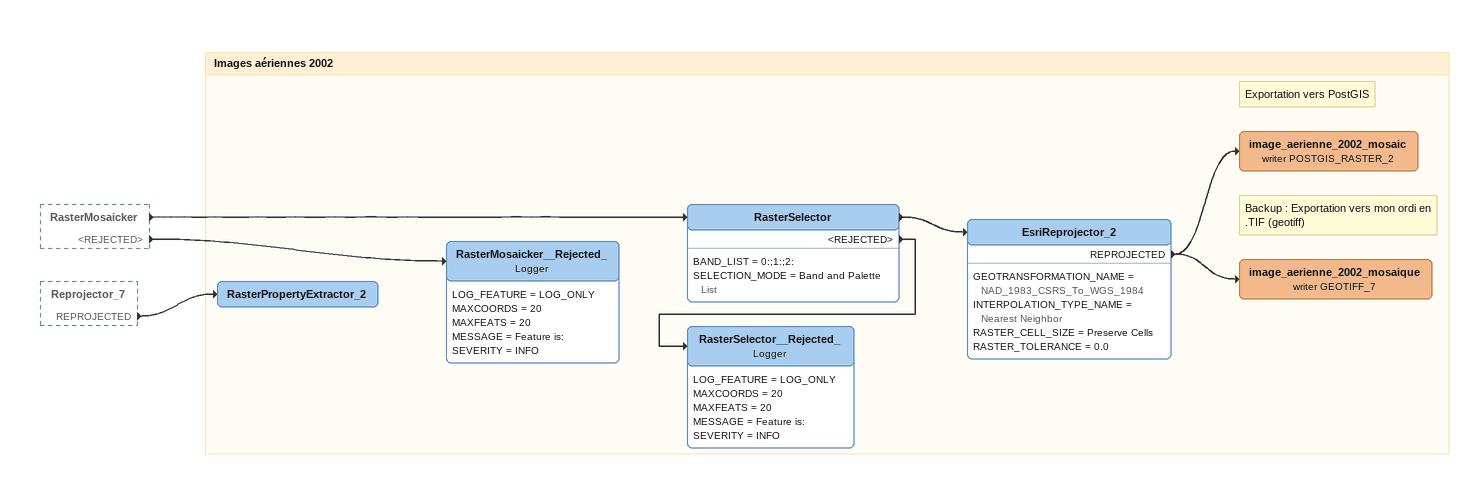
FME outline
RasterMosaicker [outside]
    -> RasterSelector
    <REJECTED> -> RasterMosaicker__Rejected_
Reprojector_7 [outside]
    REPROJECTED -> RasterPropertyExtractor_2

Bookmark: Images aériennes 2002
RasterSelector
    BAND_LIST = 0:;1:;2:
    SELECTION_MODE = Band and Palette List
    -> EsriReprojector_2
    <REJECTED> -> RasterSelector__Rejected_
EsriReprojector_2
    GEOTRANSFORMATION_NAME = NAD_1983_CSRS_To_WGS_1984
    INTERPOLATION_TYPE_NAME = Nearest Neighbor
    RASTER_CELL_SIZE = Preserve Cells
    RASTER_TOLERANCE = 0.0
    REPROJECTED -> image_aerienne_2002_mosaic (writer POSTGIS_RASTER_2)
    REPROJECTED -> image_aerienne_2002_mosaique (writer GEOTIFF_7)
Note: Exportation vers PostGIS
image_aerienne_2002_mosaic (writer POSTGIS_RASTER_2)
Note: Backup : Exportation vers mon ordi en .TIF (geotiff)
image_aerienne_2002_mosaique (writer GEOTIFF_7)
RasterSelector__Rejected_: Logger
    LOG_FEATURE = LOG_ONLY
    MAXCOORDS = 20
    MAXFEATS = 20
    MESSAGE = Feature is:
    SEVERITY = INFO
RasterMosaicker__Rejected_: Logger
    LOG_FEATURE = LOG_ONLY
    MAXCOORDS = 20
    MAXFEATS = 20
    MESSAGE = Feature is:
    SEVERITY = INFO
RasterPropertyExtractor_2
